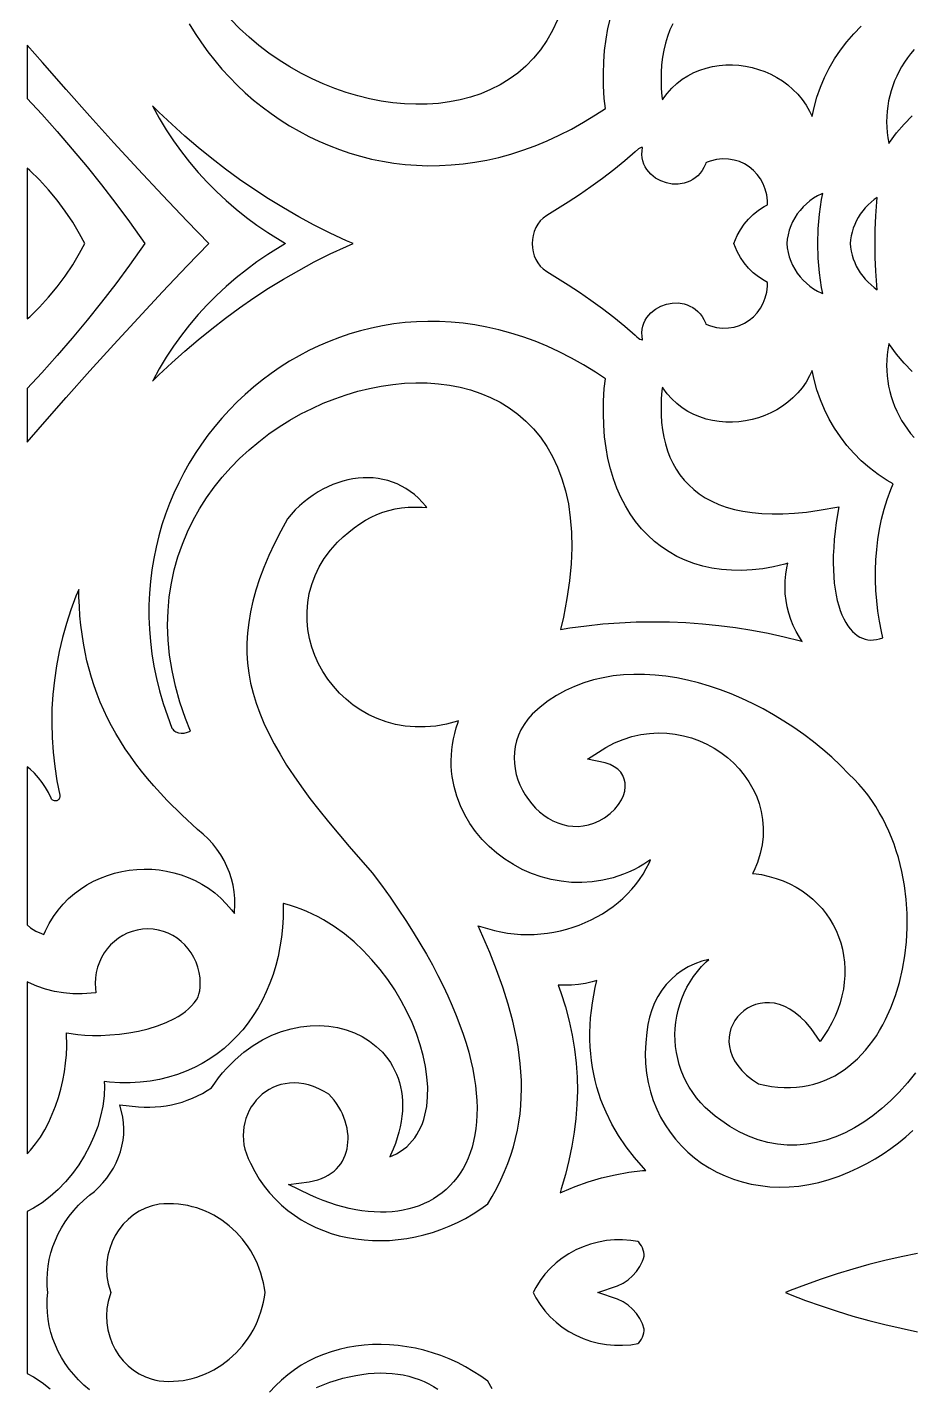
# Model space of a CAD drawing. Extents: x -375 to 375, y -1025 to 1025.
# Drawn here: x -265 to -207.8, y 231.2 to 319.1 of the extents above; entities that cross this region are included whole.
import ezdxf

# ---------------------------------------------------------------- set-up
doc = ezdxf.new("R2010")
doc.units = 0
doc.layers.add('LAYER_10', color=1, linetype='CONTINUOUS')

msp = doc.modelspace()

# ---------------------------------------------------------------- linework, layer by layer
at = {"layer": 'LAYER_10'}
for points in [[(-254.523, 319.263), (-254.145, 318.647), (-253.744, 318.046), (-253.322, 317.463), (-252.879, 316.897), (-252.415, 316.349), (-251.932, 315.819), (-251.43, 315.309), (-250.909, 314.818), (-250.37, 314.348), (-249.814, 313.899), (-249.242, 313.472), (-248.654, 313.067), (-248.05, 312.685), (-247.432, 312.327), (-246.8, 311.993), (-246.155, 311.684), (-245.496, 311.401), (-244.826, 311.144), (-244.144, 310.913), (-243.452, 310.711), (-242.749, 310.536), (-242.037, 310.389), (-241.315, 310.273), (-240.585, 310.186), (-239.848, 310.129), (-239.103, 310.104), (-238.352, 310.111), (-237.595, 310.15), (-236.833, 310.222), (-236.066, 310.328), (-235.295, 310.469), (-234.52, 310.644), (-233.743, 310.855), (-232.963, 311.103), (-232.181, 311.388), (-231.399, 311.71), (-230.616, 312.071), (-229.833, 312.471), (-229.05, 312.91), (-228.27, 313.39), (-227.64, 313.811), (-227.707, 314.449), (-227.756, 315.26), (-227.769, 316.048), (-227.746, 316.814), (-227.688, 317.556), (-227.596, 318.273), (-227.469, 318.966), (-227.309, 319.632)], [(-230.724, 319.528), (-231.051, 318.834), (-231.422, 318.189), (-231.835, 317.593), (-232.287, 317.046), (-232.777, 316.546), (-233.3, 316.094), (-233.856, 315.69), (-234.441, 315.332), (-235.053, 315.021), (-235.689, 314.755), (-236.347, 314.534), (-237.024, 314.357), (-237.719, 314.223), (-238.428, 314.131), (-239.151, 314.082), (-239.883, 314.073), (-240.625, 314.104), (-241.372, 314.175), (-242.123, 314.285), (-242.876, 314.433), (-243.629, 314.618), (-244.379, 314.84), (-245.125, 315.099), (-245.864, 315.394), (-246.594, 315.723), (-247.313, 316.088), (-248.019, 316.486), (-248.709, 316.917), (-249.381, 317.382), (-250.034, 317.878), (-250.664, 318.407), (-251.271, 318.966), (-251.85, 319.556)], [(-223.277, 319.276), (-223.463, 318.878), (-223.623, 318.461), (-223.757, 318.027), (-223.865, 317.576), (-223.947, 317.109), (-224.004, 316.628), (-224.035, 316.132), (-224.042, 315.624), (-224.024, 315.104), (-223.982, 314.573), (-223.957, 314.362), (-223.93, 314.406), (-223.652, 314.779), (-223.348, 315.116), (-223.02, 315.419), (-222.672, 315.686), (-222.305, 315.919), (-221.923, 316.117), (-221.528, 316.282), (-221.121, 316.413), (-220.706, 316.512), (-220.285, 316.579), (-219.859, 316.614), (-219.432, 316.617), (-219.005, 316.591), (-218.58, 316.534), (-218.159, 316.447), (-217.745, 316.331), (-217.339, 316.187), (-216.945, 316.013), (-216.563, 315.811), (-216.197, 315.582), (-215.847, 315.324), (-215.518, 315.039), (-215.211, 314.727), (-214.928, 314.389), (-214.672, 314.024), (-214.446, 313.633), (-214.282, 313.284), (-214.153, 313.87), (-213.964, 314.532), (-213.737, 315.178), (-213.471, 315.807), (-213.168, 316.417), (-212.827, 317.006), (-212.45, 317.572), (-212.035, 318.114), (-211.585, 318.63), (-211.099, 319.117)], [(-207.692, 317.607), (-207.913, 317.343), (-208.12, 317.07), (-208.314, 316.789), (-208.493, 316.499), (-208.659, 316.203), (-208.809, 315.899), (-208.945, 315.589), (-209.066, 315.273), (-209.171, 314.952), (-209.261, 314.626), (-209.335, 314.296), (-209.393, 313.962), (-209.435, 313.625), (-209.46, 313.286), (-209.468, 312.944), (-209.46, 312.601), (-209.434, 312.257), (-209.39, 311.912), (-209.329, 311.567), (-209.321, 311.531), (-209.274, 311.604), (-208.817, 312.221), (-208.327, 312.798), (-207.806, 313.333)], [(-207.806, 296.814), (-208.327, 297.349), (-208.817, 297.926), (-209.274, 298.543), (-209.321, 298.616), (-209.329, 298.58), (-209.39, 298.235), (-209.434, 297.891), (-209.46, 297.546), (-209.468, 297.203), (-209.46, 296.862), (-209.435, 296.522), (-209.393, 296.185), (-209.335, 295.851), (-209.261, 295.521), (-209.171, 295.195), (-209.066, 294.874), (-208.945, 294.558), (-208.809, 294.248), (-208.659, 293.945), (-208.493, 293.648), (-208.314, 293.358), (-208.12, 293.077), (-207.913, 292.804), (-207.692, 292.541)], [(-260.971, 230.994), (-261.335, 231.305), (-261.676, 231.635), (-261.992, 231.979), (-262.282, 232.336), (-262.547, 232.706), (-262.785, 233.088), (-262.996, 233.48), (-263.181, 233.882), (-263.338, 234.292), (-263.468, 234.71), (-263.571, 235.134), (-263.646, 235.564), (-263.693, 235.998), (-263.711, 236.435), (-263.702, 236.875), (-263.666, 237.28), (-263.702, 237.686), (-263.711, 238.125), (-263.693, 238.562), (-263.646, 238.996), (-263.571, 239.426), (-263.468, 239.85), (-263.338, 240.268), (-263.181, 240.678), (-262.996, 241.08), (-262.785, 241.472), (-262.547, 241.854), (-262.282, 242.224), (-261.992, 242.582), (-261.676, 242.926), (-261.335, 243.255), (-260.971, 243.567), (-260.654, 243.82), (-260.368, 244.085), (-260.102, 244.369), (-259.855, 244.672), (-259.631, 244.991), (-259.429, 245.324), (-259.252, 245.669), (-259.1, 246.023), (-258.973, 246.386), (-258.874, 246.754), (-258.804, 247.127), (-258.762, 247.501), (-258.751, 247.875), (-258.771, 248.247), (-258.823, 248.616), (-259.01, 249.417), (-257.818, 249.289), (-257.45, 249.272), (-257.084, 249.269), (-256.723, 249.283), (-256.366, 249.312), (-256.014, 249.358), (-255.667, 249.421), (-255.325, 249.5), (-254.986, 249.596), (-254.653, 249.709), (-254.323, 249.84), (-253.998, 249.99), (-253.677, 250.157), (-253.361, 250.344), (-253.091, 250.521), (-252.885, 250.82), (-252.634, 251.155), (-252.376, 251.474), (-252.109, 251.779), (-251.562, 252.331), (-250.992, 252.821), (-250.404, 253.246), (-249.802, 253.609), (-249.189, 253.91), (-248.571, 254.151), (-247.95, 254.333), (-247.33, 254.457), (-246.715, 254.525), (-246.11, 254.538), (-245.517, 254.497), (-244.94, 254.404), (-244.384, 254.259), (-243.852, 254.065), (-243.348, 253.821), (-242.875, 253.53), (-242.439, 253.192), (-242.043, 252.809), (-241.694, 252.386), (-241.534, 252.153), (-241.389, 251.913), (-241.258, 251.664), (-241.14, 251.404), (-241.037, 251.135), (-240.948, 250.858), (-240.875, 250.571), (-240.818, 250.275), (-240.777, 249.972), (-240.752, 249.66), (-240.745, 249.341), (-240.756, 249.014), (-240.784, 248.681), (-240.831, 248.34), (-240.896, 247.993), (-240.98, 247.639), (-241.084, 247.279), (-241.207, 246.913), (-241.351, 246.542), (-241.515, 246.164), (-241.57, 246.051), (-241.379, 246.13), (-241.129, 246.254), (-240.895, 246.393), (-240.677, 246.546), (-240.475, 246.711), (-240.287, 246.89), (-240.115, 247.081), (-239.956, 247.285), (-239.812, 247.5), (-239.682, 247.727), (-239.565, 247.966), (-239.462, 248.216), (-239.372, 248.476), (-239.296, 248.746), (-239.234, 249.027), (-239.185, 249.313), (-239.126, 249.921), (-239.12, 250.556), (-239.165, 251.216), (-239.262, 251.897), (-239.408, 252.593), (-239.602, 253.301), (-239.843, 254.014), (-240.13, 254.729), (-240.461, 255.441), (-240.834, 256.145), (-241.249, 256.836), (-241.702, 257.51), (-242.194, 258.163), (-242.722, 258.789), (-243.284, 259.384), (-243.879, 259.944), (-244.506, 260.464), (-245.162, 260.94), (-245.849, 261.369), (-246.198, 261.561), (-246.557, 261.742), (-246.922, 261.908), (-247.292, 262.06), (-247.669, 262.196), (-248.051, 262.317), (-248.439, 262.421), (-248.463, 262.426), (-248.455, 262.166), (-248.466, 261.513), (-248.505, 260.871), (-248.572, 260.239), (-248.667, 259.618), (-248.79, 259.01), (-248.939, 258.416), (-249.116, 257.836), (-249.319, 257.272), (-249.548, 256.724), (-249.803, 256.194), (-250.083, 255.682), (-250.388, 255.19), (-250.718, 254.719), (-251.073, 254.269), (-251.451, 253.843), (-251.853, 253.44), (-252.278, 253.062), (-252.725, 252.71), (-253.195, 252.385), (-253.686, 252.088), (-254.199, 251.82), (-254.733, 251.582), (-255.287, 251.376), (-255.86, 251.201), (-256.453, 251.06), (-257.064, 250.953), (-257.694, 250.881), (-258.341, 250.845), (-259.006, 250.845), (-259.687, 250.884), (-260.017, 250.92), (-260.007, 250.648), (-260.031, 249.995), (-260.114, 249.335), (-260.253, 248.675), (-260.444, 248.021), (-260.685, 247.377), (-260.971, 246.746), (-261.301, 246.134), (-261.672, 245.544), (-262.08, 244.981), (-262.524, 244.449), (-262.999, 243.954), (-263.505, 243.498), (-264.038, 243.088), (-264.596, 242.728), (-265, 242.515), (-264.998, 237.28), (-265, 232.045), (-264.596, 231.833), (-264.038, 231.472), (-263.505, 231.062)], [(-207.596, 251.486), (-208.118, 250.84), (-208.655, 250.238), (-209.206, 249.682), (-209.771, 249.173), (-210.347, 248.71), (-210.935, 248.296), (-211.533, 247.93), (-212.14, 247.614), (-212.754, 247.349), (-213.374, 247.135), (-213.999, 246.974), (-214.628, 246.866), (-215.259, 246.813), (-215.89, 246.815), (-216.521, 246.873), (-217.148, 246.987), (-217.771, 247.159), (-218.387, 247.388), (-218.996, 247.676), (-219.596, 248.022), (-220.179, 248.422), (-220.535, 248.678), (-220.873, 248.954), (-221.188, 249.247), (-221.48, 249.554), (-221.748, 249.874), (-221.992, 250.207), (-222.214, 250.551), (-222.411, 250.905), (-222.585, 251.269), (-222.736, 251.639), (-222.863, 252.017), (-222.966, 252.4), (-223.046, 252.787), (-223.102, 253.178), (-223.134, 253.57), (-223.143, 253.964), (-223.129, 254.357), (-223.091, 254.749), (-223.029, 255.139), (-222.944, 255.525), (-222.835, 255.906), (-222.702, 256.282), (-222.547, 256.651), (-222.367, 257.012), (-222.165, 257.363), (-221.938, 257.704), (-221.689, 258.034), (-221.416, 258.35), (-221.12, 258.653), (-220.951, 258.806), (-221.412, 258.694), (-221.86, 258.536), (-222.283, 258.338), (-222.681, 258.101), (-223.052, 257.828), (-223.395, 257.521), (-223.708, 257.182), (-223.991, 256.814), (-224.242, 256.419), (-224.459, 255.998), (-224.641, 255.554), (-224.786, 255.09), (-224.893, 254.608), (-224.962, 254.101), (-225.033, 253.412), (-225.058, 252.745), (-225.037, 252.095), (-224.974, 251.464), (-224.87, 250.853), (-224.725, 250.261), (-224.542, 249.691), (-224.323, 249.142), (-224.068, 248.617), (-223.78, 248.115), (-223.459, 247.638), (-223.107, 247.186), (-222.726, 246.761), (-222.317, 246.363), (-221.881, 245.994), (-221.421, 245.655), (-220.937, 245.346), (-220.43, 245.068), (-219.904, 244.824), (-219.358, 244.613), (-218.795, 244.436), (-218.216, 244.296), (-217.622, 244.192), (-217.015, 244.126), (-216.397, 244.099), (-215.769, 244.112), (-215.132, 244.166), (-214.488, 244.261), (-213.838, 244.4), (-213.184, 244.584), (-212.528, 244.812), (-211.866, 245.089), (-211.299, 245.345), (-210.748, 245.623), (-210.212, 245.925), (-209.691, 246.249), (-209.187, 246.595), (-208.7, 246.961), (-208.23, 247.348), (-207.777, 247.754)], [(-207.472, 239.809), (-208.524, 239.593), (-209.57, 239.353), (-210.61, 239.089), (-211.643, 238.8), (-212.669, 238.487), (-213.688, 238.151), (-214.699, 237.79), (-215.701, 237.406), (-216.001, 237.283), (-215.701, 237.16), (-214.699, 236.775), (-213.688, 236.415), (-212.669, 236.078), (-211.643, 235.765), (-210.61, 235.477), (-209.57, 235.212), (-208.524, 234.972), (-207.472, 234.756)], [(-234.945, 231.069), (-235.236, 231.554), (-235.676, 231.87), (-236.173, 232.192), (-236.682, 232.487), (-237.201, 232.754), (-237.73, 232.995), (-238.267, 233.208), (-238.811, 233.393), (-239.36, 233.552), (-239.913, 233.682), (-240.468, 233.786), (-241.024, 233.861), (-241.58, 233.908), (-242.134, 233.928), (-242.686, 233.92), (-243.233, 233.884), (-243.774, 233.819), (-244.308, 233.727), (-244.833, 233.606), (-245.349, 233.458), (-245.853, 233.281), (-246.345, 233.076), (-246.823, 232.842), (-247.286, 232.581), (-247.733, 232.291), (-248.162, 231.972), (-248.573, 231.625), (-248.963, 231.249), (-249.332, 230.844)], [(-246.311, 231.152), (-245.877, 231.328), (-245.448, 231.485), (-245.023, 231.624), (-244.602, 231.744), (-244.185, 231.847), (-243.772, 231.931), (-243.365, 231.997), (-242.964, 232.045), (-242.568, 232.075), (-242.179, 232.087), (-241.797, 232.081), (-241.422, 232.057), (-241.055, 232.016), (-240.697, 231.956), (-240.346, 231.878), (-240.006, 231.782), (-239.675, 231.669), (-239.354, 231.537), (-239.044, 231.387), (-238.745, 231.22), (-238.459, 231.035)]]:
    msp.add_lwpolyline(points, dxfattribs=at)
for points in [[(-257.829, 309.89), (-259.396, 311.591), (-260.949, 313.304), (-262.489, 315.029), (-264.014, 316.766), (-264.998, 317.903), (-264.998, 314.444), (-264.062, 313.434), (-263.063, 312.315), (-262.084, 311.18), (-261.128, 310.027), (-260.192, 308.858), (-259.279, 307.672), (-258.388, 306.471), (-257.391, 305.074), (-258.388, 303.677), (-259.279, 302.475), (-260.192, 301.289), (-261.128, 300.12), (-262.084, 298.967), (-263.063, 297.832), (-264.062, 296.713), (-264.998, 295.703), (-264.998, 292.244), (-264.014, 293.381), (-262.489, 295.118), (-260.949, 296.843), (-259.396, 298.556), (-257.829, 300.257), (-256.248, 301.947), (-254.654, 303.625), (-253.255, 305.074), (-254.654, 306.522), (-256.248, 308.2)], [(-244.362, 304.893), (-243.944, 305.074), (-244.362, 305.254), (-245.417, 305.746), (-246.448, 306.263), (-247.455, 306.805), (-248.44, 307.372), (-249.404, 307.964), (-250.348, 308.581), (-251.272, 309.221), (-252.179, 309.886), (-253.07, 310.575), (-253.944, 311.287), (-254.805, 312.023), (-255.652, 312.782), (-256.488, 313.565), (-256.9, 313.967), (-256.885, 313.938), (-256.465, 313.17), (-256.015, 312.424), (-255.538, 311.701), (-255.034, 311), (-254.504, 310.322), (-253.949, 309.667), (-253.37, 309.037), (-252.769, 308.431), (-252.146, 307.851), (-251.502, 307.296), (-250.839, 306.766), (-250.156, 306.264), (-249.457, 305.788), (-248.315, 305.074), (-249.457, 304.359), (-250.156, 303.883), (-250.839, 303.381), (-251.502, 302.852), (-252.146, 302.296), (-252.769, 301.716), (-253.37, 301.11), (-253.949, 300.48), (-254.504, 299.825), (-255.034, 299.148), (-255.538, 298.447), (-256.015, 297.723), (-256.465, 296.977), (-256.885, 296.209), (-256.9, 296.18), (-256.488, 296.583), (-255.652, 297.365), (-254.805, 298.124), (-253.944, 298.86), (-253.07, 299.572), (-252.179, 300.261), (-251.272, 300.926), (-250.348, 301.566), (-249.404, 302.183), (-248.44, 302.775), (-247.455, 303.342), (-246.448, 303.884), (-245.417, 304.401)], [(-225.716, 299.148), (-225.598, 299.036), (-225.498, 298.956), (-225.407, 298.9), (-225.33, 298.869), (-225.269, 298.858), (-225.239, 298.861), (-225.267, 299.087), (-225.272, 299.312), (-225.251, 299.53), (-225.208, 299.738), (-225.143, 299.934), (-225.058, 300.119), (-224.955, 300.291), (-224.837, 300.45), (-224.699, 300.599), (-224.403, 300.841), (-224.064, 301.029), (-223.699, 301.158), (-223.317, 301.227), (-222.928, 301.233), (-222.549, 301.172), (-222.354, 301.112), (-222.171, 301.036), (-221.994, 300.94), (-221.826, 300.825), (-221.668, 300.689), (-221.522, 300.534), (-221.391, 300.359), (-221.276, 300.164), (-221.178, 299.951), (-221.151, 299.869), (-220.855, 299.752), (-220.453, 299.651), (-220.061, 299.607), (-219.681, 299.616), (-219.316, 299.675), (-218.97, 299.78), (-218.644, 299.928), (-218.342, 300.118), (-218.066, 300.344), (-217.822, 300.605), (-217.611, 300.897), (-217.436, 301.218), (-217.302, 301.565), (-217.212, 301.934), (-217.168, 302.324), (-217.172, 302.565), (-217.385, 302.676), (-217.749, 302.914), (-218.086, 303.186), (-218.393, 303.489), (-218.67, 303.821), (-218.915, 304.179), (-219.125, 304.56), (-219.348, 305.074), (-219.125, 305.587), (-218.915, 305.968), (-218.67, 306.326), (-218.393, 306.658), (-218.086, 306.961), (-217.749, 307.233), (-217.385, 307.471), (-217.172, 307.582), (-217.168, 307.823), (-217.212, 308.213), (-217.302, 308.582), (-217.436, 308.929), (-217.611, 309.25), (-217.822, 309.542), (-218.066, 309.803), (-218.342, 310.03), (-218.644, 310.219), (-218.97, 310.367), (-219.316, 310.472), (-219.681, 310.531), (-220.061, 310.54), (-220.453, 310.496), (-220.859, 310.394), (-221.059, 310.322), (-221.149, 310.283), (-221.178, 310.196), (-221.276, 309.983), (-221.391, 309.788), (-221.522, 309.613), (-221.668, 309.458), (-221.826, 309.323), (-221.994, 309.207), (-222.171, 309.111), (-222.354, 309.035), (-222.549, 308.975), (-222.928, 308.915), (-223.317, 308.92), (-223.699, 308.989), (-224.064, 309.118), (-224.397, 309.303), (-224.558, 309.423), (-224.704, 309.553), (-224.837, 309.697), (-224.955, 309.856), (-225.058, 310.028), (-225.143, 310.213), (-225.208, 310.41), (-225.251, 310.617), (-225.272, 310.835), (-225.267, 311.06), (-225.239, 311.286), (-225.269, 311.289), (-225.33, 311.278), (-225.407, 311.247), (-225.492, 311.195), (-225.721, 310.995), (-226.39, 310.412), (-227.097, 309.837), (-227.827, 309.279), (-228.569, 308.74), (-229.311, 308.226), (-230.044, 307.741), (-231.419, 306.883), (-231.652, 306.717), (-231.844, 306.534), (-232.005, 306.327), (-232.137, 306.1), (-232.24, 305.857), (-232.312, 305.603), (-232.354, 305.341), (-232.365, 305.074), (-232.354, 304.806), (-232.312, 304.544), (-232.24, 304.29), (-232.137, 304.047), (-232.005, 303.82), (-231.844, 303.613), (-231.652, 303.43), (-231.419, 303.264), (-230.044, 302.407), (-229.311, 301.921), (-228.569, 301.407), (-227.827, 300.868), (-227.097, 300.31), (-226.39, 299.735)], [(-261.615, 305.703), (-262.059, 306.45), (-262.541, 307.173), (-263.061, 307.871), (-263.617, 308.543), (-264.208, 309.187), (-264.833, 309.802), (-264.998, 309.949), (-264.998, 305.074), (-264.998, 300.198), (-264.833, 300.345), (-264.208, 300.96), (-263.617, 301.604), (-263.061, 302.276), (-262.541, 302.974), (-262.059, 303.697), (-261.615, 304.444), (-261.283, 305.074)], [(-215.657, 303.937), (-215.536, 303.668), (-215.395, 303.41), (-215.234, 303.164), (-215.056, 302.931), (-214.86, 302.711), (-214.648, 302.507), (-214.421, 302.319), (-214.18, 302.149), (-213.926, 301.997), (-213.661, 301.865), (-213.593, 301.838), (-213.67, 302.233), (-213.806, 303.175), (-213.885, 304.122), (-213.919, 305.074), (-213.885, 306.025), (-213.806, 306.969), (-213.746, 307.445), (-213.67, 307.917), (-213.593, 308.309), (-213.661, 308.282), (-213.926, 308.15), (-214.18, 307.998), (-214.421, 307.828), (-214.648, 307.64), (-214.86, 307.436), (-215.056, 307.216), (-215.234, 306.983), (-215.395, 306.737), (-215.536, 306.479), (-215.657, 306.211), (-215.756, 305.933), (-215.834, 305.647), (-215.888, 305.354), (-215.916, 305.074), (-215.888, 304.793), (-215.834, 304.5), (-215.756, 304.214)], [(-211.163, 303.175), (-211.011, 302.966), (-210.845, 302.767), (-210.666, 302.578), (-210.472, 302.399), (-210.266, 302.233), (-210.065, 302.091), (-210.098, 302.385), (-210.165, 303.281), (-210.199, 304.18), (-210.2, 305.074), (-210.199, 305.968), (-210.165, 306.866), (-210.098, 307.762), (-210.065, 308.056), (-210.266, 307.914), (-210.472, 307.748), (-210.666, 307.569), (-210.845, 307.38), (-211.011, 307.181), (-211.163, 306.972), (-211.3, 306.755), (-211.422, 306.53), (-211.528, 306.297), (-211.619, 306.059), (-211.693, 305.815), (-211.751, 305.565), (-211.792, 305.312), (-211.814, 305.074), (-211.792, 304.835), (-211.751, 304.582), (-211.693, 304.333), (-211.619, 304.088), (-211.528, 303.85), (-211.422, 303.617), (-211.3, 303.392)], [(-230.724, 290.619), (-230.444, 289.877), (-230.212, 289.085), (-230.031, 288.244), (-229.903, 287.353), (-229.829, 286.412), (-229.812, 285.42), (-229.854, 284.376), (-229.957, 283.281), (-230.122, 282.134), (-230.351, 280.933), (-230.54, 280.135), (-229.928, 280.235), (-228.861, 280.378), (-227.792, 280.489), (-226.721, 280.569), (-225.649, 280.617), (-224.577, 280.635), (-223.505, 280.621), (-222.434, 280.576), (-221.365, 280.5), (-220.299, 280.394), (-219.236, 280.256), (-218.177, 280.087), (-217.123, 279.887), (-216.074, 279.656), (-215.032, 279.395), (-214.918, 279.362), (-215.094, 279.627), (-215.307, 280), (-215.493, 280.384), (-215.652, 280.778), (-215.783, 281.181), (-215.887, 281.591), (-215.963, 282.007), (-216.01, 282.427), (-216.028, 282.85), (-216.018, 283.274), (-215.978, 283.699), (-215.908, 284.123), (-215.84, 284.408), (-216.043, 284.35), (-216.765, 284.184), (-217.472, 284.063), (-218.163, 283.985), (-218.837, 283.95), (-219.493, 283.957), (-220.131, 284.006), (-220.75, 284.097), (-221.348, 284.228), (-221.926, 284.398), (-222.482, 284.608), (-223.015, 284.857), (-223.524, 285.143), (-224.009, 285.465), (-224.467, 285.824), (-224.9, 286.218), (-225.304, 286.646), (-225.681, 287.107), (-226.029, 287.6), (-226.347, 288.124), (-226.634, 288.679), (-226.891, 289.263), (-227.116, 289.875), (-227.309, 290.515), (-227.469, 291.181), (-227.596, 291.874), (-227.688, 292.592), (-227.746, 293.333), (-227.769, 294.099), (-227.756, 294.887), (-227.707, 295.698), (-227.64, 296.336), (-228.27, 296.757), (-229.05, 297.237), (-229.833, 297.676), (-230.616, 298.076), (-231.399, 298.437), (-232.181, 298.759), (-232.963, 299.044), (-233.743, 299.292), (-234.52, 299.503), (-235.295, 299.678), (-236.066, 299.819), (-236.833, 299.925), (-237.595, 299.997), (-238.352, 300.036), (-239.103, 300.043), (-239.848, 300.018), (-240.585, 299.961), (-241.315, 299.875), (-242.037, 299.758), (-242.749, 299.611), (-243.452, 299.437), (-244.144, 299.234), (-244.826, 299.003), (-245.496, 298.746), (-246.155, 298.463), (-246.8, 298.154), (-247.432, 297.82), (-248.05, 297.462), (-248.654, 297.08), (-249.242, 296.675), (-249.814, 296.248), (-250.37, 295.799), (-250.909, 295.329), (-251.43, 294.839), (-251.932, 294.328), (-252.415, 293.799), (-252.879, 293.25), (-253.322, 292.684), (-253.744, 292.101), (-254.145, 291.501), (-254.523, 290.884), (-254.879, 290.253), (-255.211, 289.607), (-255.518, 288.946), (-255.801, 288.272), (-256.059, 287.586), (-256.291, 286.887), (-256.496, 286.176), (-256.673, 285.455), (-256.823, 284.723), (-256.944, 283.982), (-257.036, 283.231), (-257.098, 282.472), (-257.13, 281.705), (-257.131, 280.93), (-257.1, 280.15), (-257.037, 279.363), (-256.941, 278.57), (-256.811, 277.773), (-256.647, 276.971), (-256.447, 276.166), (-256.213, 275.358), (-255.942, 274.547), (-255.645, 273.764), (-255.599, 273.697), (-255.537, 273.628), (-255.47, 273.571), (-255.405, 273.528), (-255.232, 273.458), (-255.047, 273.43), (-254.847, 273.44), (-254.64, 273.489), (-254.446, 273.572), (-254.775, 274.389), (-255.132, 275.438), (-255.421, 276.469), (-255.642, 277.482), (-255.798, 278.476), (-255.892, 279.45), (-255.925, 280.403), (-255.899, 281.335), (-255.817, 282.246), (-255.681, 283.133), (-255.493, 283.997), (-255.256, 284.836), (-254.971, 285.65), (-254.642, 286.439), (-254.269, 287.2), (-253.857, 287.935), (-253.406, 288.642), (-252.92, 289.321), (-252.401, 289.971), (-251.85, 290.591), (-251.271, 291.181), (-250.664, 291.741), (-250.034, 292.269), (-249.381, 292.766), (-248.709, 293.23), (-248.019, 293.661), (-247.313, 294.06), (-246.594, 294.424), (-245.864, 294.753), (-245.125, 295.048), (-244.379, 295.307), (-243.629, 295.529), (-242.876, 295.715), (-242.123, 295.862), (-241.372, 295.972), (-240.625, 296.043), (-239.883, 296.074), (-239.151, 296.065), (-238.428, 296.016), (-237.719, 295.924), (-237.024, 295.79), (-236.347, 295.613), (-235.689, 295.392), (-235.053, 295.126), (-234.441, 294.815), (-233.856, 294.457), (-233.3, 294.053), (-232.777, 293.601), (-232.287, 293.102), (-231.835, 292.554), (-231.422, 291.958), (-231.051, 291.313)], [(-221.528, 293.865), (-221.923, 294.03), (-222.305, 294.228), (-222.672, 294.461), (-223.02, 294.728), (-223.348, 295.031), (-223.652, 295.368), (-223.93, 295.741), (-223.957, 295.785), (-223.982, 295.574), (-224.024, 295.043), (-224.042, 294.523), (-224.035, 294.015), (-224.004, 293.519), (-223.947, 293.038), (-223.865, 292.571), (-223.757, 292.12), (-223.623, 291.686), (-223.463, 291.269), (-223.277, 290.871), (-223.063, 290.491), (-222.822, 290.132), (-222.553, 289.792), (-222.255, 289.473), (-221.928, 289.176), (-221.571, 288.901), (-221.182, 288.65), (-220.762, 288.422), (-220.309, 288.22), (-219.822, 288.044), (-219.301, 287.895), (-218.745, 287.775), (-218.154, 287.685), (-217.526, 287.625), (-216.862, 287.599), (-216.161, 287.605), (-215.423, 287.647), (-214.647, 287.724), (-213.832, 287.838), (-212.557, 288.065), (-212.718, 287.052), (-212.791, 286.49), (-212.848, 285.947), (-212.886, 285.425), (-212.909, 284.923), (-212.915, 284.442), (-212.906, 283.982), (-212.882, 283.542), (-212.844, 283.124), (-212.792, 282.728), (-212.727, 282.353), (-212.65, 282.001), (-212.561, 281.671), (-212.46, 281.364), (-212.35, 281.08), (-212.23, 280.819), (-212.102, 280.581), (-211.965, 280.367), (-211.822, 280.176), (-211.673, 280.009), (-211.518, 279.864), (-211.358, 279.742), (-211.195, 279.641), (-211.027, 279.563), (-210.855, 279.505), (-210.678, 279.467), (-210.496, 279.45), (-210.308, 279.455), (-210.115, 279.48), (-209.915, 279.528), (-209.713, 279.598), (-209.802, 280.001), (-209.925, 280.66), (-210.024, 281.321), (-210.1, 281.983), (-210.152, 282.646), (-210.179, 283.31), (-210.181, 283.973), (-210.157, 284.635), (-210.106, 285.295), (-210.027, 285.952), (-209.921, 286.606), (-209.785, 287.256), (-209.621, 287.901), (-209.426, 288.54), (-209.201, 289.173), (-209.051, 289.538), (-209.431, 289.755), (-210.021, 290.147), (-210.577, 290.573), (-211.099, 291.03), (-211.585, 291.518), (-212.035, 292.033), (-212.45, 292.575), (-212.827, 293.141), (-213.168, 293.73), (-213.471, 294.34), (-213.737, 294.969), (-213.964, 295.615), (-214.153, 296.277), (-214.282, 296.863), (-214.446, 296.514), (-214.672, 296.123), (-214.928, 295.758), (-215.211, 295.42), (-215.518, 295.108), (-215.847, 294.823), (-216.197, 294.566), (-216.563, 294.336), (-216.945, 294.134), (-217.339, 293.961), (-217.745, 293.816), (-218.159, 293.7), (-218.58, 293.613), (-219.005, 293.556), (-219.432, 293.53), (-219.859, 293.534), (-220.285, 293.568), (-220.706, 293.635), (-221.121, 293.734)], [(-238.184, 243.733), (-238.459, 243.53), (-238.745, 243.345), (-239.044, 243.178), (-239.354, 243.028), (-239.675, 242.897), (-240.006, 242.783), (-240.346, 242.687), (-240.697, 242.61), (-241.055, 242.55), (-241.422, 242.508), (-241.797, 242.484), (-242.179, 242.478), (-242.568, 242.49), (-242.964, 242.52), (-243.365, 242.568), (-243.772, 242.634), (-244.185, 242.719), (-244.602, 242.821), (-245.023, 242.941), (-245.448, 243.08), (-245.877, 243.237), (-246.309, 243.412), (-246.743, 243.606), (-248.106, 244.268), (-246.773, 244.441), (-246.49, 244.497), (-246.226, 244.57), (-245.98, 244.657), (-245.752, 244.758), (-245.542, 244.872), (-245.349, 244.998), (-245.173, 245.135), (-245.014, 245.283), (-244.87, 245.441), (-244.743, 245.608), (-244.63, 245.784), (-244.533, 245.968), (-244.45, 246.16), (-244.383, 246.36), (-244.33, 246.565), (-244.292, 246.777), (-244.27, 246.994), (-244.262, 247.216), (-244.269, 247.441), (-244.292, 247.669), (-244.329, 247.899), (-244.382, 248.13), (-244.449, 248.362), (-244.532, 248.593), (-244.629, 248.823), (-244.742, 249.05), (-244.87, 249.274), (-245.012, 249.495), (-245.169, 249.71), (-245.341, 249.92), (-245.504, 250.097), (-245.818, 250.287), (-246.156, 250.457), (-246.489, 250.594), (-246.815, 250.698), (-247.134, 250.771), (-247.445, 250.814), (-247.749, 250.83), (-248.043, 250.819), (-248.328, 250.782), (-248.603, 250.722), (-248.868, 250.638), (-249.121, 250.533), (-249.363, 250.407), (-249.592, 250.262), (-249.807, 250.099), (-250.008, 249.918), (-250.194, 249.721), (-250.364, 249.51), (-250.517, 249.285), (-250.652, 249.047), (-250.769, 248.798), (-250.866, 248.539), (-250.942, 248.271), (-250.998, 247.996), (-251.031, 247.714), (-251.042, 247.426), (-251.029, 247.135), (-250.992, 246.84), (-250.929, 246.542), (-250.839, 246.244), (-250.722, 245.945), (-250.573, 245.639), (-250.299, 245.111), (-250.001, 244.618), (-249.678, 244.155), (-249.332, 243.721), (-248.963, 243.316), (-248.573, 242.94), (-248.162, 242.593), (-247.733, 242.275), (-247.286, 241.985), (-246.823, 241.723), (-246.345, 241.49), (-245.853, 241.284), (-245.349, 241.108), (-244.833, 240.959), (-244.308, 240.838), (-243.774, 240.746), (-243.233, 240.682), (-242.686, 240.645), (-242.134, 240.637), (-241.58, 240.657), (-241.024, 240.704), (-240.468, 240.78), (-239.913, 240.883), (-239.36, 241.014), (-238.811, 241.172), (-238.267, 241.358), (-237.73, 241.571), (-237.201, 241.811), (-236.682, 242.079), (-236.173, 242.373), (-235.676, 242.695), (-235.236, 243.012), (-234.945, 243.496), (-234.652, 244.029), (-234.385, 244.562), (-234.146, 245.096), (-233.932, 245.629), (-233.743, 246.163), (-233.579, 246.698), (-233.438, 247.232), (-233.321, 247.768), (-233.226, 248.304), (-233.152, 248.841), (-233.1, 249.378), (-233.069, 249.917), (-233.058, 250.456), (-233.066, 250.997), (-233.093, 251.539), (-233.138, 252.082), (-233.2, 252.626), (-233.28, 253.172), (-233.376, 253.717), (-233.616, 254.816), (-233.914, 255.919), (-234.265, 257.026), (-234.665, 258.139), (-235.11, 259.257), (-235.849, 260.977), (-234.811, 260.685), (-234.387, 260.589), (-233.961, 260.515), (-233.532, 260.462), (-233.102, 260.429), (-232.671, 260.418), (-232.242, 260.427), (-231.813, 260.455), (-231.388, 260.504), (-230.966, 260.571), (-230.548, 260.658), (-230.135, 260.763), (-229.729, 260.887), (-229.329, 261.028), (-228.938, 261.187), (-228.556, 261.363), (-228.184, 261.556), (-227.822, 261.765), (-227.473, 261.991), (-227.136, 262.232), (-226.812, 262.488), (-226.503, 262.759), (-226.21, 263.045), (-225.933, 263.344), (-225.672, 263.658), (-225.43, 263.985), (-225.206, 264.324), (-225.002, 264.677), (-224.819, 265.042), (-224.728, 265.252), (-224.84, 265.173), (-225.159, 264.967), (-225.482, 264.778), (-225.808, 264.607), (-226.137, 264.453), (-226.472, 264.313), (-227.139, 264.087), (-227.813, 263.923), (-228.49, 263.821), (-229.165, 263.777), (-229.835, 263.79), (-230.497, 263.858), (-231.149, 263.978), (-231.786, 264.149), (-232.407, 264.368), (-233.007, 264.632), (-233.584, 264.941), (-234.136, 265.291), (-234.658, 265.681), (-235.148, 266.108), (-235.603, 266.572), (-236.02, 267.069), (-236.395, 267.598), (-236.726, 268.156), (-237.009, 268.742), (-237.24, 269.353), (-237.418, 269.988), (-237.537, 270.639), (-237.574, 270.978), (-237.596, 271.317), (-237.601, 271.66), (-237.59, 272.006), (-237.562, 272.356), (-237.517, 272.709), (-237.455, 273.064), (-237.375, 273.421), (-237.276, 273.781), (-237.159, 274.142), (-237.128, 274.225), (-237.201, 274.199), (-237.906, 274.014), (-238.598, 273.894), (-239.276, 273.835), (-239.937, 273.835), (-240.579, 273.891), (-241.2, 274.001), (-241.8, 274.162), (-242.375, 274.37), (-242.923, 274.623), (-243.444, 274.918), (-243.936, 275.252), (-244.396, 275.623), (-244.823, 276.027), (-245.215, 276.461), (-245.571, 276.923), (-245.89, 277.41), (-246.169, 277.919), (-246.406, 278.448), (-246.601, 278.993), (-246.751, 279.552), (-246.855, 280.123), (-246.91, 280.701), (-246.915, 281.285), (-246.869, 281.871), (-246.769, 282.457), (-246.613, 283.038), (-246.401, 283.612), (-246.13, 284.176), (-245.8, 284.727), (-245.409, 285.261), (-244.954, 285.776), (-244.583, 286.12), (-244.222, 286.429), (-243.864, 286.711), (-243.504, 286.965), (-243.142, 287.193), (-242.776, 287.393), (-242.403, 287.566), (-242.022, 287.711), (-241.631, 287.83), (-241.23, 287.922), (-240.816, 287.988), (-240.389, 288.027), (-239.945, 288.042), (-239.485, 288.032), (-239.174, 288.01), (-239.236, 288.092), (-239.473, 288.367), (-239.721, 288.618), (-239.979, 288.847), (-240.247, 289.053), (-240.523, 289.237), (-240.807, 289.398), (-241.099, 289.539), (-241.398, 289.658), (-241.702, 289.755), (-242.013, 289.833), (-242.328, 289.889), (-242.647, 289.925), (-242.969, 289.941), (-243.294, 289.936), (-243.621, 289.912), (-243.949, 289.868), (-244.278, 289.804), (-244.605, 289.721), (-244.932, 289.618), (-245.256, 289.497), (-245.578, 289.356), (-245.895, 289.197), (-246.208, 289.019), (-246.515, 288.822), (-246.817, 288.608), (-247.111, 288.376), (-247.397, 288.126), (-247.674, 287.859), (-247.942, 287.574), (-248.183, 287.291), (-248.615, 286.489), (-249.019, 285.685), (-249.381, 284.904), (-249.7, 284.142), (-249.979, 283.4), (-250.216, 282.675), (-250.413, 281.966), (-250.569, 281.272), (-250.686, 280.59), (-250.762, 279.919), (-250.8, 279.258), (-250.798, 278.604), (-250.758, 277.955), (-250.679, 277.31), (-250.561, 276.667), (-250.405, 276.023), (-250.21, 275.378), (-249.977, 274.729), (-249.705, 274.074), (-249.395, 273.413), (-249.047, 272.744), (-248.66, 272.065), (-248.235, 271.374), (-247.771, 270.671), (-247.27, 269.954), (-246.73, 269.221), (-246.153, 268.47), (-245.539, 267.702), (-244.198, 266.102), (-242.699, 264.398), (-242.109, 263.602), (-241.554, 262.827), (-241.029, 262.066), (-240.532, 261.318), (-240.063, 260.583), (-239.621, 259.861), (-239.207, 259.152), (-238.82, 258.457), (-238.459, 257.776), (-238.124, 257.108), (-237.815, 256.454), (-237.53, 255.813), (-237.271, 255.186), (-237.036, 254.573), (-236.824, 253.974), (-236.636, 253.389), (-236.472, 252.817), (-236.33, 252.26), (-236.21, 251.717), (-236.112, 251.187), (-236.035, 250.672), (-235.98, 250.172), (-235.946, 249.685), (-235.932, 249.213), (-235.938, 248.756), (-235.963, 248.313), (-236.008, 247.884), (-236.072, 247.471), (-236.155, 247.072), (-236.256, 246.689), (-236.375, 246.321), (-236.511, 245.968), (-236.665, 245.631), (-236.836, 245.31), (-237.023, 245.005), (-237.225, 244.717), (-237.443, 244.445), (-237.676, 244.191), (-237.923, 243.953)], [(-264.998, 271.248), (-264.998, 261.037), (-264.788, 260.862), (-264.45, 260.647), (-264.082, 260.476), (-263.927, 260.428), (-263.826, 260.666), (-263.58, 261.139), (-263.305, 261.583), (-263.002, 261.997), (-262.673, 262.383), (-262.32, 262.738), (-261.945, 263.064), (-261.551, 263.359), (-261.139, 263.625), (-260.712, 263.86), (-260.27, 264.064), (-259.817, 264.238), (-259.354, 264.382), (-258.883, 264.494), (-258.406, 264.576), (-257.924, 264.627), (-257.441, 264.647), (-256.956, 264.636), (-256.473, 264.594), (-255.993, 264.52), (-255.518, 264.415), (-255.05, 264.277), (-254.591, 264.108), (-254.142, 263.906), (-253.707, 263.672), (-253.286, 263.406), (-252.882, 263.106), (-252.496, 262.774), (-252.132, 262.409), (-251.79, 262.011), (-251.613, 261.77), (-251.597, 261.896), (-251.576, 262.327), (-251.586, 262.756), (-251.627, 263.182), (-251.699, 263.602), (-251.801, 264.015), (-251.932, 264.421), (-252.092, 264.817), (-252.28, 265.202), (-252.496, 265.574), (-252.739, 265.932), (-253.009, 266.274), (-253.306, 266.6), (-253.628, 266.907), (-253.991, 267.206), (-255.013, 268.149), (-255.955, 269.09), (-256.82, 270.031), (-257.226, 270.507), (-257.613, 270.982), (-257.981, 271.461), (-258.331, 271.942), (-258.662, 272.427), (-258.976, 272.916), (-259.272, 273.41), (-259.549, 273.908), (-259.809, 274.411), (-260.051, 274.92), (-260.276, 275.435), (-260.483, 275.957), (-260.673, 276.485), (-260.846, 277.021), (-261.002, 277.564), (-261.141, 278.116), (-261.263, 278.676), (-261.369, 279.245), (-261.458, 279.823), (-261.531, 280.411), (-261.588, 281.009), (-261.629, 281.618), (-261.654, 282.238), (-261.662, 282.722), (-261.847, 282.288), (-262.177, 281.407), (-262.469, 280.515), (-262.722, 279.615), (-262.936, 278.706), (-263.111, 277.79), (-263.246, 276.868), (-263.341, 275.942), (-263.397, 275.012), (-263.414, 274.081), (-263.39, 273.148), (-263.326, 272.215), (-263.221, 271.284), (-263.077, 270.355), (-262.89, 269.424), (-262.883, 269.359), (-262.888, 269.299), (-262.903, 269.245), (-262.927, 269.196), (-262.96, 269.154), (-262.999, 269.118), (-263.043, 269.09), (-263.091, 269.069), (-263.141, 269.056), (-263.193, 269.052), (-263.245, 269.057), (-263.296, 269.071), (-263.344, 269.095), (-263.388, 269.13), (-263.426, 269.175), (-263.458, 269.231), (-263.624, 269.595), (-263.813, 269.932), (-264.027, 270.253), (-264.267, 270.557), (-264.531, 270.841), (-264.817, 271.106)], [(-225.923, 273.212), (-225.355, 273.34), (-224.789, 273.419), (-224.228, 273.449), (-223.672, 273.432), (-223.126, 273.371), (-222.591, 273.268), (-222.07, 273.124), (-221.565, 272.94), (-221.078, 272.72), (-220.611, 272.465), (-220.167, 272.177), (-219.748, 271.857), (-219.356, 271.507), (-218.993, 271.129), (-218.662, 270.725), (-218.365, 270.297), (-218.105, 269.845), (-217.883, 269.373), (-217.703, 268.881), (-217.567, 268.372), (-217.478, 267.849), (-217.437, 267.312), (-217.447, 266.765), (-217.512, 266.209), (-217.631, 265.648), (-217.809, 265.083), (-218.046, 264.517), (-218.121, 264.374), (-218.057, 264.368), (-217.549, 264.289), (-217.061, 264.18), (-216.593, 264.044), (-216.145, 263.881), (-215.719, 263.693), (-215.314, 263.481), (-214.932, 263.245), (-214.572, 262.988), (-214.235, 262.71), (-213.922, 262.412), (-213.633, 262.096), (-213.368, 261.763), (-213.129, 261.414), (-212.915, 261.05), (-212.727, 260.674), (-212.565, 260.285), (-212.429, 259.885), (-212.321, 259.476), (-212.24, 259.059), (-212.187, 258.635), (-212.162, 258.205), (-212.165, 257.771), (-212.197, 257.333), (-212.258, 256.893), (-212.348, 256.453), (-212.468, 256.013), (-212.618, 255.575), (-212.799, 255.14), (-213.009, 254.709), (-213.251, 254.283), (-213.76, 253.5), (-214.349, 254.343), (-214.685, 254.747), (-215.025, 255.088), (-215.367, 255.37), (-215.709, 255.597), (-216.048, 255.771), (-216.382, 255.897), (-216.71, 255.977), (-217.03, 256.014), (-217.34, 256.012), (-217.64, 255.973), (-217.927, 255.899), (-218.2, 255.794), (-218.456, 255.658), (-218.693, 255.494), (-218.909, 255.306), (-219.103, 255.095), (-219.27, 254.864), (-219.41, 254.616), (-219.521, 254.352), (-219.6, 254.076), (-219.645, 253.79), (-219.655, 253.495), (-219.628, 253.194), (-219.56, 252.887), (-219.45, 252.576), (-219.293, 252.264), (-219.087, 251.951), (-218.829, 251.641), (-218.514, 251.335), (-218.141, 251.038), (-217.739, 250.773), (-217.342, 250.682), (-216.911, 250.606), (-216.489, 250.555), (-216.078, 250.529), (-215.676, 250.528), (-215.284, 250.549), (-214.902, 250.593), (-214.53, 250.659), (-214.168, 250.746), (-213.815, 250.854), (-213.472, 250.982), (-213.139, 251.129), (-212.815, 251.296), (-212.501, 251.481), (-212.197, 251.684), (-211.903, 251.904), (-211.618, 252.141), (-211.344, 252.394), (-211.08, 252.663), (-210.826, 252.947), (-210.582, 253.246), (-210.35, 253.558), (-210.128, 253.884), (-209.916, 254.223), (-209.716, 254.574), (-209.529, 254.934), (-209.184, 255.693), (-208.887, 256.488), (-208.638, 257.316), (-208.438, 258.172), (-208.287, 259.051), (-208.187, 259.947), (-208.139, 260.854), (-208.144, 261.769), (-208.202, 262.685), (-208.315, 263.597), (-208.482, 264.5), (-208.706, 265.391), (-208.838, 265.826), (-208.985, 266.258), (-209.146, 266.683), (-209.322, 267.102), (-209.512, 267.514), (-209.717, 267.917), (-209.936, 268.312), (-210.17, 268.698), (-210.419, 269.073), (-210.683, 269.438), (-210.961, 269.792), (-211.255, 270.135), (-211.564, 270.465), (-211.896, 270.788), (-212.444, 271.342), (-213.009, 271.872), (-213.593, 272.383), (-214.197, 272.874), (-214.817, 273.344), (-215.453, 273.793), (-216.103, 274.218), (-216.765, 274.62), (-217.438, 274.996), (-218.121, 275.347), (-218.811, 275.671), (-219.507, 275.968), (-220.208, 276.235), (-220.913, 276.473), (-221.618, 276.68), (-222.324, 276.856), (-223.028, 276.999), (-223.728, 277.109), (-224.424, 277.185), (-225.114, 277.225), (-225.796, 277.23), (-226.468, 277.198), (-227.129, 277.128), (-227.778, 277.019), (-228.414, 276.872), (-229.034, 276.684), (-229.638, 276.455), (-230.223, 276.184), (-230.79, 275.871), (-231.337, 275.513), (-231.862, 275.111), (-232.359, 274.667), (-232.646, 274.34), (-232.891, 274), (-233.094, 273.652), (-233.256, 273.298), (-233.379, 272.94), (-233.465, 272.578), (-233.516, 272.214), (-233.532, 271.849), (-233.517, 271.486), (-233.47, 271.126), (-233.393, 270.771), (-233.288, 270.423), (-233.157, 270.084), (-232.999, 269.755), (-232.818, 269.44), (-232.615, 269.14), (-232.391, 268.858), (-232.148, 268.594), (-231.888, 268.353), (-231.613, 268.134), (-231.325, 267.941), (-231.024, 267.774), (-230.714, 267.637), (-230.395, 267.53), (-230.069, 267.455), (-229.738, 267.413), (-229.402, 267.407), (-229.063, 267.437), (-228.722, 267.507), (-228.379, 267.617), (-228.035, 267.771), (-227.695, 267.969), (-227.336, 268.244), (-227.034, 268.532), (-226.79, 268.826), (-226.602, 269.12), (-226.468, 269.41), (-226.385, 269.693), (-226.35, 269.964), (-226.361, 270.223), (-226.415, 270.466), (-226.51, 270.693), (-226.649, 270.904), (-226.831, 271.096), (-227.06, 271.267), (-227.336, 271.411), (-227.66, 271.524), (-228.803, 271.757), (-227.611, 272.508), (-227.053, 272.798), (-226.49, 273.032)], [(-264.998, 246.257), (-264.777, 246.489), (-264.453, 246.889), (-264.15, 247.325), (-263.87, 247.792), (-263.612, 248.285), (-263.378, 248.801), (-263.169, 249.334), (-262.985, 249.88), (-262.827, 250.436), (-262.695, 250.995), (-262.591, 251.554), (-262.515, 252.108), (-262.467, 252.653), (-262.448, 253.183), (-262.465, 254.067), (-261.728, 253.96), (-261.283, 253.922), (-260.781, 253.903), (-260.234, 253.905), (-259.652, 253.932), (-259.045, 253.985), (-258.425, 254.068), (-257.801, 254.181), (-257.185, 254.328), (-256.586, 254.511), (-256.016, 254.73), (-255.48, 254.989), (-255.235, 255.131), (-255.001, 255.284), (-254.781, 255.448), (-254.576, 255.621), (-254.389, 255.804), (-254.219, 255.998), (-254.068, 256.201), (-253.95, 256.393), (-253.899, 256.563), (-253.854, 256.78), (-253.825, 257.012), (-253.814, 257.254), (-253.832, 257.617), (-253.883, 257.967), (-253.967, 258.306), (-254.082, 258.63), (-254.225, 258.938), (-254.395, 259.229), (-254.591, 259.501), (-254.81, 259.751), (-255.051, 259.979), (-255.313, 260.182), (-255.593, 260.359), (-255.889, 260.507), (-256.2, 260.625), (-256.525, 260.712), (-256.862, 260.765), (-257.209, 260.783), (-257.556, 260.765), (-257.892, 260.712), (-258.217, 260.625), (-258.529, 260.507), (-258.825, 260.359), (-259.105, 260.182), (-259.366, 259.979), (-259.608, 259.751), (-259.827, 259.501), (-260.023, 259.229), (-260.193, 258.938), (-260.336, 258.63), (-260.45, 258.306), (-260.534, 257.967), (-260.586, 257.617), (-260.603, 257.256), (-260.572, 256.649), (-261.458, 256.584), (-262.059, 256.589), (-262.655, 256.643), (-263.243, 256.744), (-263.82, 256.892), (-264.382, 257.085), (-264.926, 257.323), (-264.998, 257.362)], [(-230.272, 257.138), (-230.681, 257.154), (-230.51, 256.674), (-230.219, 255.74), (-229.976, 254.819), (-229.78, 253.907), (-229.63, 253.003), (-229.526, 252.105), (-229.466, 251.211), (-229.45, 250.319), (-229.477, 249.427), (-229.545, 248.535), (-229.656, 247.638), (-229.806, 246.736), (-229.995, 245.827), (-230.223, 244.909), (-230.488, 243.979), (-230.57, 243.722), (-230.408, 243.801), (-229.584, 244.146), (-228.742, 244.445), (-227.884, 244.696), (-227.014, 244.9), (-226.132, 245.055), (-225.241, 245.162), (-225.017, 245.176), (-225.173, 245.335), (-225.76, 246.008), (-226.297, 246.705), (-226.784, 247.425), (-227.218, 248.171), (-227.596, 248.939), (-227.766, 249.336), (-227.921, 249.737), (-228.061, 250.144), (-228.186, 250.557), (-228.297, 250.977), (-228.392, 251.403), (-228.472, 251.835), (-228.537, 252.274), (-228.586, 252.718), (-228.619, 253.169), (-228.636, 253.626), (-228.637, 254.09), (-228.621, 254.559), (-228.589, 255.035), (-228.54, 255.518), (-228.475, 256.006), (-228.392, 256.501), (-228.292, 257.002), (-228.187, 257.456), (-228.494, 257.363), (-228.932, 257.263), (-229.376, 257.191), (-229.823, 257.15)], [(-259.78, 239.7), (-259.849, 239.247), (-259.871, 238.785), (-259.843, 238.318), (-259.765, 237.85), (-259.605, 237.283), (-259.765, 236.715), (-259.843, 236.247), (-259.871, 235.78), (-259.849, 235.318), (-259.78, 234.865), (-259.666, 234.425), (-259.508, 234.001), (-259.309, 233.598), (-259.07, 233.219), (-258.794, 232.869), (-258.483, 232.551), (-258.139, 232.27), (-257.763, 232.028), (-257.358, 231.829), (-256.92, 231.676), (-256.698, 231.62), (-256.47, 231.578), (-256.162, 231.552), (-255.849, 231.542), (-255.539, 231.549), (-255.232, 231.572), (-254.928, 231.61), (-254.629, 231.664), (-254.334, 231.732), (-254.045, 231.816), (-253.76, 231.914), (-253.481, 232.025), (-253.208, 232.15), (-252.944, 232.287), (-252.429, 232.605), (-251.948, 232.97), (-251.502, 233.381), (-251.093, 233.835), (-250.723, 234.333), (-250.557, 234.592), (-250.401, 234.863), (-250.257, 235.143), (-250.126, 235.432), (-250.007, 235.728), (-249.902, 236.032), (-249.81, 236.344), (-249.732, 236.663), (-249.669, 236.989), (-249.626, 237.283), (-249.669, 237.577), (-249.732, 237.902), (-249.81, 238.221), (-249.902, 238.533), (-250.007, 238.837), (-250.126, 239.134), (-250.257, 239.422), (-250.401, 239.702), (-250.557, 239.973), (-250.723, 240.232), (-251.093, 240.73), (-251.502, 241.185), (-251.948, 241.596), (-252.429, 241.96), (-252.944, 242.278), (-253.208, 242.415), (-253.481, 242.54), (-253.76, 242.652), (-254.045, 242.749), (-254.334, 242.833), (-254.629, 242.902), (-254.928, 242.955), (-255.232, 242.994), (-255.539, 243.016), (-255.849, 243.023), (-256.162, 243.014), (-256.466, 242.988), (-256.924, 242.888), (-257.358, 242.736), (-257.763, 242.538), (-258.139, 242.296), (-258.483, 242.014), (-258.794, 241.696), (-259.07, 241.346), (-259.309, 240.967), (-259.508, 240.564), (-259.666, 240.14)], [(-227.576, 233.928), (-227.053, 233.879), (-226.523, 233.874), (-225.988, 233.913), (-225.535, 233.985), (-225.486, 234.034), (-225.393, 234.149), (-225.313, 234.272), (-225.246, 234.402), (-225.194, 234.537), (-225.156, 234.676), (-225.133, 234.819), (-225.127, 234.922), (-225.237, 235.255), (-225.406, 235.601), (-225.62, 235.92), (-225.875, 236.209), (-226.168, 236.463), (-226.495, 236.68), (-226.852, 236.855), (-228.129, 237.283), (-226.852, 237.711), (-226.495, 237.885), (-226.168, 238.102), (-225.875, 238.357), (-225.62, 238.645), (-225.406, 238.964), (-225.235, 239.315), (-225.17, 239.492), (-225.127, 239.638), (-225.133, 239.747), (-225.156, 239.889), (-225.194, 240.029), (-225.246, 240.163), (-225.313, 240.293), (-225.393, 240.416), (-225.486, 240.531), (-225.535, 240.58), (-225.988, 240.652), (-226.523, 240.692), (-227.053, 240.686), (-227.576, 240.638), (-228.089, 240.547), (-228.591, 240.416), (-229.077, 240.245), (-229.547, 240.036), (-229.996, 239.791), (-230.423, 239.509), (-230.825, 239.194), (-231.199, 238.846), (-231.544, 238.466), (-231.856, 238.057), (-232.133, 237.618), (-232.305, 237.283), (-232.133, 236.947), (-231.856, 236.509), (-231.544, 236.099), (-231.199, 235.719), (-230.825, 235.371), (-230.423, 235.056), (-229.996, 234.775), (-229.547, 234.529), (-229.077, 234.32), (-228.591, 234.149), (-228.089, 234.018)]]:
    msp.add_lwpolyline(points, close=True, dxfattribs=at)

doc.saveas('drawing.dxf')
